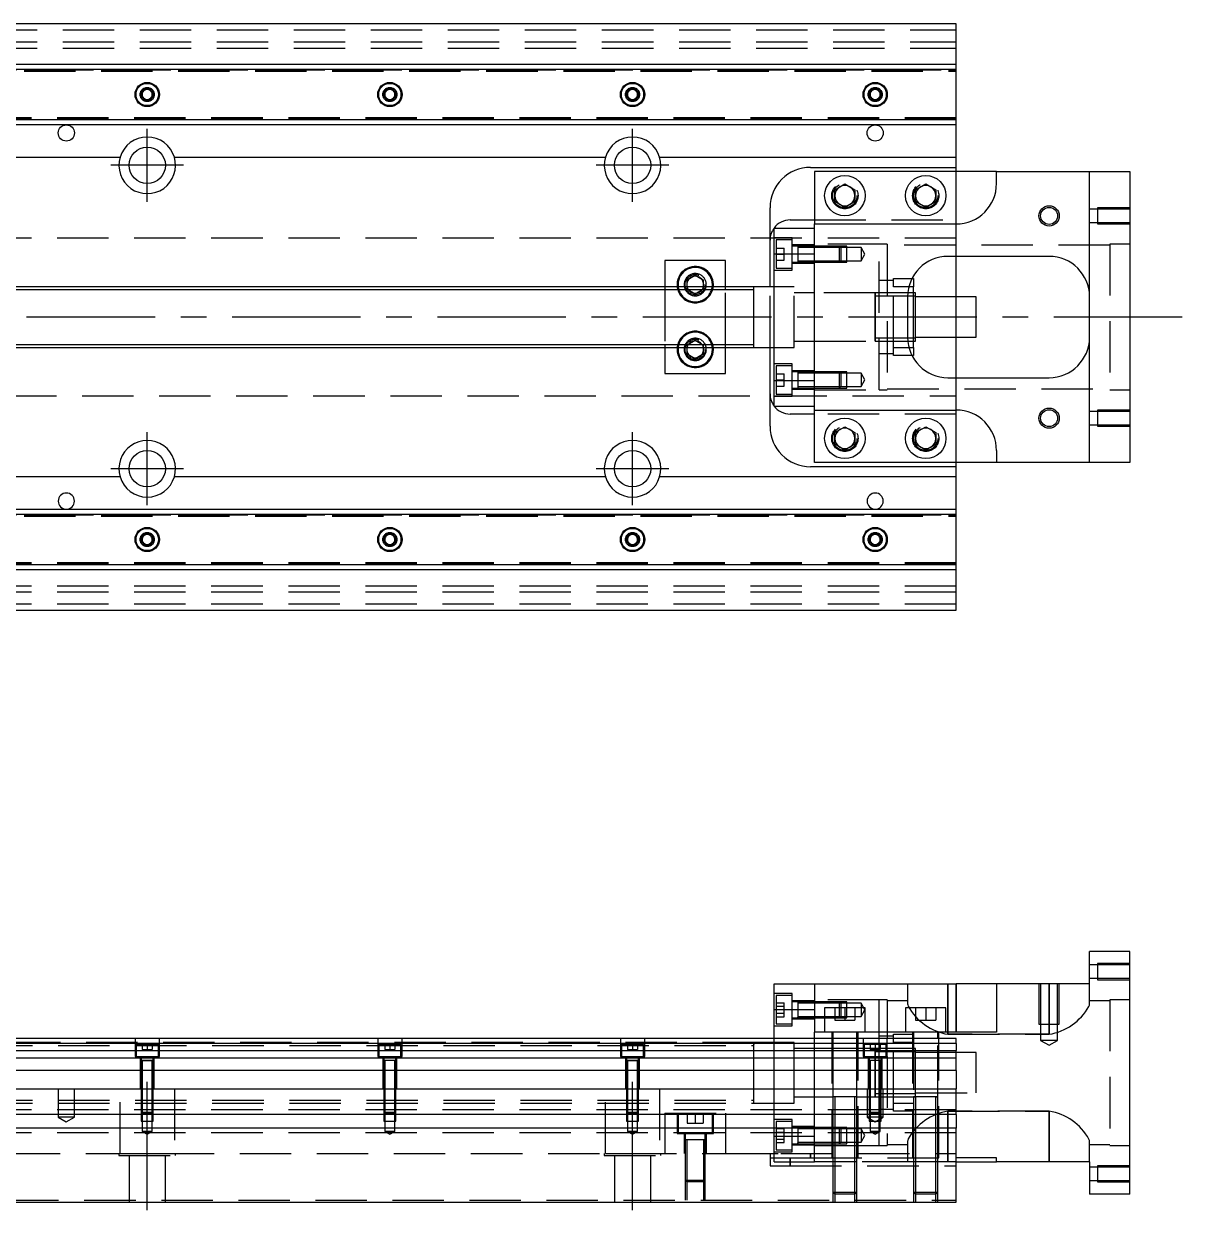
# Model space of a CAD drawing. Extents: x -11 to 842, y -256 to 77.
# Drawn here: x 409.5 to 695.9, y -220.8 to 72.5 of the extents above; entities that cross this region are included whole.
import ezdxf

# ---------------------------------------------------------------- set-up
doc = ezdxf.new("R2010")
doc.units = 0
doc.linetypes.add('CENTER', pattern=[50.8, 31.75, -6.35, 6.35, -6.35])
doc.linetypes.add('DASHED', pattern=[19.05, 12.7, -6.35])
doc.layers.get('0').update_dxf_attribs({"linetype": 'CONTINUOUS'})
doc.layers.add('CENTER', color=1, linetype='CENTER')

msp = doc.modelspace()

# ---------------------------------------------------------------- linework, layer by layer
at = {"color": 3, "linetype": 'DASHED'}
for p, q in [((0, 71), (640, 71)), ((0, 68), (640, 68)), ((0, 66.5), (640, 66.5)), ((390.5, 61.1), (640, 61.1)), ((390.5, 60.8), (640, 60.8)), ((395, 61.1147), (640, 61.1147)), ((441.477374, 55.25955), (441.5, 55)), ((501.477374, 55.25955), (501.5, 55)), ((561.477374, 55.25955), (561.5, 55)), ((618.5, 55), (618.52041, 55.24661)), ((640, 49.2), (390.5, 49.2)), ((640, 48.9), (390.5, 48.9)), ((640, 48.8853), (395, 48.8853)), ((640, 24), (640, 36)), ((609.5, 30), (609.520026, 30.346056)), ((629.5, 30), (629.520026, 30.346056)), ((675, 26.65), (673, 26.65)), ((675, 26.999994), (675, 23.000006)), ((683, 26.999994), (675, 26.999994)), ((683, 26.65), (675, 26.65)), ((605, 24), (640, 24)), ((640, 23), (640, 24)), ((605, 15.652476), (605, 22)), ((640, 15), (640, 23)), ((673, 23.35), (675, 23.35)), ((675, 23.35), (683, 23.35)), ((675, 23.000006), (683, 23.000006)), ((640, 19.5), (61.969694, 19.5)), ((599.5, 19.55635), (595, 19.55635)), ((595.5, 19.05635), (595.5, 12.05635)), ((599.5, 19.05635), (595.5, 19.05635)), ((599.5, 11.55635), (599.5, 19.55635)), ((605, 17.80635), (599.5, 17.80635)), ((621, 18), (605, 18)), ((621, -18), (621, 18)), ((623, 18), (621, 18)), ((623, 18), (623, -18)), ((678, 17.75), (623, 17.75)), ((678, 18), (678, -18)), ((683, 18), (678, 18)), ((595.5, 17.05635), (597.5, 17.05635)), ((595.5, 15.55635), (597.5, 15.55635)), ((597.5, 15.55635), (597.5, 17.05635)), ((597.5, 14.05635), (597.5, 15.55635)), ((600.9, 17.55635), (599.5, 17.55635)), ((600.9, 17.55635), (600.895, 17.55635)), ((600.9, 17.556354), (600.9, 13.556344)), ((600.9, 17.556354), (600.9, 13.556344)), ((600.9, 17.55635), (600.9, 17.339888)), ((600.905, 17.55635), (600.9, 17.55635)), ((605, 17.55635), (600.9, 17.55635)), ((600.9, 17.339888), (600.9, 13.77281)), ((605, 17.20635), (600.9, 17.20635)), ((611.15, 17.55635), (605, 17.55635)), ((611.150006, 17.556344), (605, 17.556344)), ((611.5, 17.20635), (605, 17.20635)), ((611.15, 13.55635), (611.15, 17.55635)), ((611.5, 17.20635), (611.15, 17.55635)), ((613, 17.556344), (611.150006, 17.556344)), ((611.5, 17.20635), (611.5, 13.90635)), ((613, 17.20635), (611.5, 17.20635)), ((613, 13.556354), (613, 17.556344)), ((616.5, 17.20635), (613, 17.20635)), ((616.5, 17.20635), (616.5, 13.90635)), ((617.452628, 15.55635), (616.5, 17.20635)), ((616.5, 13.90635), (617.452628, 15.55635)), ((595.5, 14.05635), (597.5, 14.05635)), ((595.5, 12.05635), (599.5, 12.05635)), ((599.5, 13.55635), (600.9, 13.55635)), ((599.5, 13.30635), (605, 13.30635)), ((600.895, 13.55635), (600.9, 13.55635)), ((600.9, 13.90635), (605, 13.90635)), ((600.9, 13.77281), (600.9, 13.55635)), ((600.9, 13.55635), (600.905, 13.55635)), ((600.9, 13.55635), (605, 13.55635)), ((605, 13.90635), (611.5, 13.90635)), ((605, 13.556354), (611.150006, 13.556354)), ((605, 13.55635), (611.15, 13.55635)), ((611.15, 13.55635), (611.5, 13.90635)), ((611.150006, 13.556354), (613, 13.556354)), ((611.5, 13.90635), (613, 13.90635)), ((613, 13.90635), (616.5, 13.90635)), ((595, 11.55635), (599.5, 11.55635)), ((624.5, 9), (621, 9)), ((624.5, 9.5), (629.069714, 9.5)), ((624.5, 7.5), (624.5, 9.5)), ((568, 7.5), (568, 6.75)), ((568, 6.75), (568, -6.75)), ((573, 8), (573.018502, 8.303588)), ((573.5, 6.8453), (573.5, 7.5)), ((573.665064, 6.75), (573.5, 6.8453)), ((575.5, 5.690598), (573.665064, 6.75)), ((577.334936, 6.75), (575.5, 5.690598)), ((577.5, 6.8453), (577.334936, 6.75)), ((577.5, 7.5), (577.5, 6.8453)), ((583, 6.75), (583, 7.5)), ((583, -6.75), (583, 6.75)), ((590, 6.951128), (590, 7.5)), ((594, -7.5), (594, 7.5)), ((600, 7.5), (595, 7.5)), ((600, -7.5), (600, 7.5)), ((605, 6), (600, 6)), ((620.005, 6), (605, 6)), ((628.050126, 6), (619.995, 6)), ((620, -6.000006), (620, 6.000006)), ((620, 5.325034), (620, 6)), ((620, 6), (620, -5.999164)), ((624.5, -7.5), (624.5, 7.5)), ((628.317542, 7.5), (624.5, 7.5)), ((629.5, 6), (628.050126, 6)), ((628.000782, 5.125), (620, 5.125)), ((640, -5), (640, 5)), ((573.665064, -6.75), (575.5, -5.690598)), ((575.5, -5.690598), (577.334936, -6.75)), ((620, -5.125), (628.000782, -5.125)), ((620, -6), (620, -5.325218)), ((568, -6.75), (568, -7.5)), ((573, -8), (573.018502, -7.696412)), ((573.5, -6.8453), (573.665064, -6.75)), ((573.5, -7.5), (573.5, -6.8453)), ((577.334936, -6.75), (577.5, -6.8453)), ((577.5, -6.8453), (577.5, -7.5)), ((583, -7.5), (583, -6.75)), ((590, -7.5), (590, -6.951128)), ((595, -7.5), (600, -7.5)), ((600, -6), (605, -6)), ((605, -6), (620.005, -6)), ((619.995, -6), (628.050126, -6)), ((620, -5.999164), (620, -6)), ((624.5, -7.5), (628.317542, -7.5)), ((624.5, -9.5), (624.5, -7.5)), ((628.050126, -6), (629.5, -6)), ((599.5, -11.55635), (595, -11.55635)), ((599.5, -19.55635), (599.5, -11.55635)), ((621, -9), (624.5, -9)), ((629.069714, -9.5), (624.5, -9.5)), ((595.5, -12.05635), (595.5, -19.05635)), ((599.5, -12.05635), (595.5, -12.05635)), ((595.5, -14.05635), (597.5, -14.05635)), ((597.5, -15.55635), (597.5, -14.05635)), ((605, -13.30635), (599.5, -13.30635)), ((600.9, -13.55635), (599.5, -13.55635)), ((600.9, -13.55635), (600.895, -13.55635)), ((600.9, -13.556344), (600.9, -17.556354)), ((600.9, -13.556344), (600.9, -17.556354)), ((600.9, -13.55635), (600.9, -13.77281)), ((600.905, -13.55635), (600.9, -13.55635)), ((605, -13.55635), (600.9, -13.55635)), ((600.9, -13.77281), (600.9, -17.339888)), ((605, -13.90635), (600.9, -13.90635)), ((611.15, -13.55635), (605, -13.55635)), ((611.15, -13.556352), (605, -13.556354)), ((611.5, -13.90635), (605, -13.90635)), ((611.15, -17.55635), (611.15, -13.55635)), ((611.5, -13.90635), (611.15, -13.55635)), ((613, -13.556354), (611.15, -13.556352)), ((611.5, -13.90635), (611.5, -17.20635)), ((613, -13.90635), (611.5, -13.90635)), ((613, -17.556344), (613, -13.556354)), ((616.5, -13.90635), (613, -13.90635)), ((616.5, -13.90635), (616.5, -17.20635)), ((617.452628, -15.55635), (616.5, -13.90635)), ((595.5, -15.55635), (597.5, -15.55635)), ((595.5, -17.05635), (597.5, -17.05635)), ((597.5, -17.05635), (597.5, -15.55635)), ((599.5, -17.55635), (600.9, -17.55635)), ((600.895, -17.55635), (600.9, -17.55635)), ((600.9, -17.20635), (605, -17.20635)), ((600.9, -17.339888), (600.9, -17.55635)), ((600.9, -17.55635), (600.905, -17.55635)), ((600.9, -17.55635), (605, -17.55635)), ((605, -22), (605, -15.652476)), ((605, -17.20635), (611.5, -17.20635)), ((605, -17.556344), (611.15, -17.556346)), ((605, -17.55635), (611.15, -17.55635)), ((611.15, -17.55635), (611.5, -17.20635)), ((611.15, -17.556346), (613, -17.556344)), ((611.5, -17.20635), (613, -17.20635)), ((613, -17.20635), (616.5, -17.20635)), ((616.5, -17.20635), (617.452628, -15.55635)), ((640, -23), (640, -15)), ((61.969694, -19.5), (640, -19.5)), ((595, -19.55635), (599.5, -19.55635)), ((595.5, -19.05635), (599.5, -19.05635)), ((599.5, -17.80635), (605, -17.80635)), ((605, -18), (621, -18)), ((621, -18), (623, -18)), ((623, -17.75), (678, -17.75)), ((678, -18), (683, -18)), ((640, -24), (640, -23)), ((675, -23.35), (673, -23.35)), ((675, -23.000006), (675, -26.999994)), ((683, -23.000006), (675, -23.000006)), ((683, -23.35), (675, -23.35)), ((640, -24), (605, -24)), ((640, -36), (640, -24)), ((673, -26.65), (675, -26.65)), ((675, -26.65), (683, -26.65)), ((675, -26.999994), (683, -26.999994)), ((609.5, -30), (609.520026, -29.653944)), ((629.5, -30), (629.520026, -29.653944)), ((390.5, -48.9), (640, -48.9)), ((390.5, -49.2), (640, -49.2)), ((395, -48.8853), (640, -48.8853)), ((441.477374, -54.74045), (441.5, -55)), ((501.477374, -54.74045), (501.5, -55)), ((561.477374, -54.74045), (561.5, -55)), ((621.477374, -54.74045), (621.5, -55)), ((640, -60.8), (390.5, -60.8)), ((640, -61.1), (390.5, -61.1)), ((640, -61.1147), (395, -61.1147)), ((640, -66.5), (0, -66.5)), ((640, -68), (0, -68)), ((640, -71), (0, -71)), ((675, -160.15), (673, -160.15)), ((675, -159.800006), (675, -163.799994)), ((683, -159.800006), (675, -159.800006)), ((683, -160.15), (675, -160.15)), ((673, -163.45), (675, -163.45)), ((675, -163.45), (683, -163.45)), ((675, -163.799994), (683, -163.799994)), ((628, -164.8), (628, -169.768778)), ((638, -177.309874), (638, -164.8)), ((638, -164.8), (638, -176.8)), ((640, -164.8), (640, -176.8)), ((660.500006, -164.8), (660.500006, -174.8)), ((660.9, -164.8), (660.9, -174.8)), ((663, -164.8), (663, -177.309874)), ((663, -177.309874), (663, -164.8)), ((665.1, -174.8), (665.1, -164.8)), ((665.499994, -174.8), (665.499994, -164.8)), ((673, -169.768778), (673, -164.8)), ((599.5, -167.24365), (595, -167.24365)), ((595.5, -167.74365), (595.5, -171.24365)), ((599.5, -167.74365), (595.5, -167.74365)), ((595.5, -169.5116), (597.5, -169.5116)), ((597.5, -170.377626), (597.5, -169.5116)), ((599.5, -175.24365), (599.5, -167.24365)), ((605, -168.99365), (599.5, -168.99365)), ((600.9, -169.24365), (599.5, -169.24365)), ((600.9, -169.24365), (600.895, -169.24365)), ((600.9, -169.24365), (600.9, -169.460318)), ((605, -169.24365), (600.9, -169.24365)), ((600.905, -169.24365), (600.9, -169.24365)), ((600.9, -169.460318), (600.9, -171.24365)), ((605, -169.59365), (600.9, -169.59365)), ((621, -168.8), (605, -168.8)), ((611.15, -169.24365), (605, -169.24365)), ((611.15, -169.243654), (605, -169.243656)), ((611.5, -169.59365), (605, -169.59365)), ((611.15, -170.8), (611.15, -169.24365)), ((611.5, -169.59365), (611.15, -169.24365)), ((613, -169.243656), (611.15, -169.243654)), ((611.5, -169.59365), (611.5, -170.8)), ((613, -169.59365), (611.5, -169.59365)), ((613, -170.8), (613, -169.243656)), ((616.5, -169.59365), (613, -169.59365)), ((616.5, -169.59365), (616.5, -172.89365)), ((617.452628, -171.24365), (616.5, -169.59365)), ((621, -176.8), (621, -168.8)), ((623, -168.8), (621, -168.8)), ((623, -168.8), (623, -178.3)), ((628, -169.05), (623, -169.05)), ((628, -169.768778), (628.034792, -170.0357)), ((628.034792, -170.0357), (628.13642, -170.341226)), ((672.823178, -170.434328), (672.954746, -170.07671)), ((672.954746, -170.07671), (673, -169.768778)), ((678, -169.05), (673, -169.05)), ((678, -168.8), (678, -204.8)), ((683, -168.8), (678, -168.8)), ((595.5, -170.377626), (597.5, -170.377626)), ((595.5, -171.24365), (595.5, -174.74365)), ((595.5, -172.109676), (597.5, -172.109676)), ((595.5, -172.975702), (597.5, -172.975702)), ((597.5, -172.109676), (597.5, -170.377626)), ((597.5, -172.975702), (597.5, -172.109676)), ((600.9, -171.24365), (600.9, -173.026942)), ((600.9, -172.89365), (600.9, -173.243656)), ((600.9, -172.89365), (605, -172.89365)), ((600.9, -173.026942), (600.9, -173.24365)), ((600.9, -173.026942), (600.9, -173.24365)), ((600.9, -173.24365), (600.9, -173.026984)), ((605, -172.89365), (607.5, -172.89365)), ((607.5, -172.89365), (611.5, -172.89365)), ((610, -170.8), (610, -173.8)), ((611.15, -171.24365), (611.15, -170.8)), ((611.15, -173.24365), (611.15, -171.24365)), ((611.15, -173.24365), (611.5, -172.89365)), ((611.5, -170.8), (611.5, -171.24365)), ((611.5, -171.24365), (611.5, -172.89365)), ((611.5, -172.89365), (613, -172.89365)), ((612.5, -170.8), (612.5, -173.8)), ((613, -173.243646), (613, -170.8)), ((613, -172.89365), (616.5, -172.89365)), ((615, -170.8), (615, -173.8)), ((616.5, -172.89365), (617.452628, -171.24365)), ((630, -170.8), (630, -173.8)), ((632.5, -170.8), (632.5, -173.8)), ((635, -170.8), (635, -173.8)), ((595, -175.24365), (599.5, -175.24365)), ((595.5, -174.74365), (599.5, -174.74365)), ((599.5, -173.24365), (600.905, -173.24365)), ((599.5, -173.49365), (605, -173.49365)), ((600.895, -173.24365), (605, -173.24365)), ((605, -173.243646), (607.5, -173.243646)), ((605, -173.24365), (607.5, -173.24365)), ((607.5, -173.243646), (611.15, -173.243648)), ((607.5, -173.24365), (611.15, -173.24365)), ((610, -173.8), (612.5, -173.8)), ((611.15, -173.243648), (613, -173.243646)), ((612.5, -173.8), (615, -173.8)), ((630, -173.8), (632.5, -173.8)), ((632.5, -173.8), (635, -173.8)), ((660.500006, -174.8), (665.499994, -174.8)), ((660.9, -174.8), (660.9, -178.8)), ((665.1, -178.8), (665.1, -174.8)), ((437, -178.3), (437, -182.8)), ((443, -182.8), (443, -178.3)), ((497, -178.3), (497, -182.8)), ((503, -182.8), (503, -178.3)), ((557, -178.3), (557, -182.8)), ((563, -182.8), (563, -178.3)), ((595, -190.8), (595, -178.3)), ((605, -190.8), (605, -178.3)), ((609.25, -176.8), (609.25, -207.8)), ((609.5, -176.8), (609.5, -178.3)), ((609.5, -178.3), (609.5, -190.8)), ((615.5, -178.3), (615.5, -176.8)), ((615.5, -190.8), (615.5, -178.3)), ((615.75, -207.8), (615.75, -176.8)), ((617, -178.3), (617, -182.8)), ((621, -178.3), (621, -176.8)), ((624.5, -177.8), (621, -177.8)), ((621, -179.8), (621, -178.3)), ((623, -182.8), (623, -178.3)), ((624.5, -177.3), (629.5, -177.3)), ((624.5, -178.3), (624.5, -177.3)), ((624.5, -179.3), (624.5, -178.3)), ((629.25, -176.8), (629.25, -207.8)), ((629.5, -176.8), (629.5, -178.3)), ((629.5, -178.3), (629.5, -192.805)), ((635.5, -178.3), (635.5, -176.8)), ((635.5, -192.805), (635.5, -178.3)), ((635.75, -207.8), (635.75, -176.8)), ((638, -176.8), (638, -177.309874)), ((638, -177.309874), (663, -177.309874)), ((663, -177.309874), (638, -177.309874)), ((665.1, -178.8), (660.9, -178.8)), ((660.9, -178.8), (663, -180.012436)), ((663, -180.012436), (665.1, -178.8)), ((37, -180.05), (590.005, -180.05)), ((590.005, -179.3), (390.5, -179.3)), ((442.75, -179.8), (437.25, -179.8)), ((437.25, -179.8), (437.25, -182.8)), ((438.75, -179.8), (438.75, -181.1)), ((438.75, -181.1), (440, -181.1)), ((440, -179.8), (440, -181.1)), ((440, -181.1), (441.25, -181.1)), ((441.25, -179.8), (441.25, -181.1)), ((442.75, -182.8), (442.75, -179.8)), ((502.75, -179.8), (497.25, -179.8)), ((497.25, -179.8), (497.25, -182.8)), ((498.75, -179.8), (498.75, -181.1)), ((498.75, -181.1), (500, -181.1)), ((500, -179.8), (500, -181.1)), ((500, -181.1), (501.25, -181.1)), ((501.25, -179.8), (501.25, -181.1)), ((502.75, -182.8), (502.75, -179.8)), ((562.75, -179.8), (557.25, -179.8)), ((557.25, -179.8), (557.25, -182.8)), ((558.75, -179.8), (558.75, -181.1)), ((558.75, -181.1), (560, -181.1)), ((560, -179.8), (560, -181.1)), ((560, -181.1), (561.25, -181.1)), ((561.25, -179.8), (561.25, -181.1)), ((562.75, -182.8), (562.75, -179.8)), ((595, -179.3), (589.995, -179.3)), ((590, -179.3), (590, -179.849038)), ((590, -179.848872), (590, -179.3)), ((590, -186.599934), (590, -179.848872)), ((600, -179.3), (595, -179.3)), ((600, -186.8), (600, -179.3)), ((605, -180.8), (600, -180.8)), ((609.5, -180.8), (605, -180.8)), ((615.5, -180.8), (609.5, -180.8)), ((617.25, -180.8), (615.5, -180.8)), ((622.75, -179.8), (617.25, -179.8)), ((617.25, -179.8), (617.25, -182.8)), ((620.005, -180.8), (617.25, -180.8)), ((618.75, -179.8), (618.75, -181.1)), ((618.75, -181.1), (620, -181.1)), ((621, -180.8), (619.995, -180.8)), ((620, -179.8), (620, -181.1)), ((620, -180.8), (620, -182.799258)), ((620, -181.474966), (620, -180.8)), ((620, -181.1), (621.25, -181.1)), ((621, -182.8), (621, -179.8)), ((622.75, -180.8), (621, -180.8)), ((621.25, -179.8), (621.25, -181.1)), ((622.75, -182.8), (622.75, -179.8)), ((624.5, -180.8), (622.75, -180.8)), ((624.5, -194.3), (624.5, -179.3)), ((629.5, -179.3), (624.5, -179.3)), ((629.5, -180.8), (624.5, -180.8)), ((630, -180.8), (629.5, -180.8)), ((630, -186.8), (630, -180.8)), ((635.5, -181.8), (630, -181.8)), ((640, -181.8), (635.5, -181.8)), ((645, -181.8), (640, -181.8)), ((645, -186.8), (645, -181.8)), ((437, -182.8), (443, -182.8)), ((438.25, -182.8), (438.25, -190.8)), ((441.500006, -183.8), (438.499994, -183.8)), ((439.998804, -183.8), (438.499994, -183.8)), ((441.500006, -183.8), (438.499994, -183.8)), ((438.5, -182.8), (438.5, -183.8)), ((438.5, -183.795), (438.5, -183.8)), ((438.5, -183.8), (438.62467, -183.8)), ((438.624678, -183.8), (438.5, -183.8)), ((438.5, -183.8), (438.5, -183.805)), ((438.5, -183.8), (438.5, -190.8)), ((438.62467, -183.8), (441.375392, -183.8)), ((439.998804, -183.8), (438.624678, -183.8)), ((438.75, -183.8), (438.75, -190.8)), ((441.500006, -183.8), (439.998804, -183.8)), ((441.37533, -183.8), (439.998804, -183.8)), ((441.25, -190.8), (441.25, -183.8)), ((441.5, -183.8), (441.37533, -183.8)), ((441.375392, -183.8), (441.5, -183.8)), ((441.5, -183.8), (441.5, -182.8)), ((441.5, -183.8), (441.5, -183.795)), ((441.5, -183.805), (441.5, -183.8)), ((441.5, -190.8), (441.5, -183.8)), ((441.75, -190.8), (441.75, -182.8)), ((497, -182.8), (503, -182.8)), ((498.25, -182.8), (498.25, -190.8)), ((499.998804, -183.8), (498.499994, -183.8)), ((498.5, -182.8), (498.5, -183.8)), ((498.5, -183.795), (498.5, -183.8)), ((498.624678, -183.8), (498.5, -183.8)), ((498.5, -183.8), (498.5, -183.805)), ((498.5, -183.8), (498.5, -190.8)), ((499.998804, -183.8), (498.624678, -183.8)), ((498.75, -183.8), (498.75, -190.8)), ((501.500006, -183.8), (499.998804, -183.8)), ((501.37533, -183.8), (499.998804, -183.8)), ((501.25, -190.8), (501.25, -183.8)), ((501.5, -183.8), (501.37533, -183.8)), ((501.5, -183.8), (501.5, -182.8)), ((501.5, -183.8), (501.5, -183.795)), ((501.5, -183.805), (501.5, -183.8)), ((501.5, -190.8), (501.5, -183.8)), ((501.75, -190.8), (501.75, -182.8)), ((557, -182.8), (563, -182.8)), ((558.25, -182.8), (558.25, -190.8)), ((561.500006, -183.8), (558.499994, -183.8)), ((559.998804, -183.8), (558.499994, -183.8)), ((561.500006, -183.8), (558.499994, -183.8)), ((558.5, -182.8), (558.5, -183.8)), ((558.5, -183.795), (558.5, -183.8)), ((558.5, -183.8), (558.62467, -183.8)), ((558.624678, -183.8), (558.5, -183.8)), ((558.5, -183.8), (558.5, -183.805)), ((558.5, -183.8), (558.5, -190.8)), ((558.62467, -183.8), (561.375392, -183.8)), ((559.998804, -183.8), (558.624678, -183.8)), ((558.75, -183.8), (558.75, -190.8)), ((561.500006, -183.8), (559.998804, -183.8)), ((561.37533, -183.8), (559.998804, -183.8)), ((561.25, -190.8), (561.25, -183.8)), ((561.5, -183.8), (561.37533, -183.8)), ((561.375392, -183.8), (561.5, -183.8)), ((561.5, -183.8), (561.5, -182.8)), ((561.5, -183.8), (561.5, -183.795)), ((561.5, -183.805), (561.5, -183.8)), ((561.5, -190.8), (561.5, -183.8)), ((561.75, -190.8), (561.75, -182.8)), ((617, -182.8), (623, -182.8)), ((618.25, -182.8), (618.25, -190.8)), ((620, -183.8), (618.499994, -183.8)), ((618.5, -182.8), (618.5, -183.8)), ((618.5, -183.795), (618.5, -183.8)), ((618.624678, -183.8), (618.5, -183.8)), ((618.5, -183.8), (618.5, -183.805)), ((618.5, -183.8), (618.5, -190.8)), ((619.998804, -183.8), (618.624678, -183.8)), ((618.75, -183.8), (618.75, -190.8)), ((621.37533, -183.8), (619.998804, -183.8)), ((620, -182.799258), (620, -183.799914)), ((620, -182.8), (620, -183.799788)), ((620, -183.799788), (620, -191.925)), ((620, -183.799914), (620, -186.599974)), ((621.500006, -183.8), (620, -183.8)), ((621, -183.799304), (621, -182.8)), ((621, -186.8), (621, -183.799304)), ((621.25, -190.8), (621.25, -183.8)), ((621.5, -183.8), (621.37533, -183.8)), ((621.5, -183.8), (621.5, -182.8)), ((621.5, -183.8), (621.5, -183.795)), ((621.5, -183.805), (621.5, -183.8)), ((621.5, -190.8), (621.5, -183.8)), ((621.75, -190.8), (621.75, -182.8)), ((623, -182.8), (623, -204.8)), ((590, -190.80023), (590, -186.599934)), ((600, -190.8), (600, -186.8)), ((620, -186.599974), (620, -192.799164)), ((621, -198.8), (621, -186.8)), ((630, -192.8), (630, -186.8)), ((645, -191.8), (645, -186.8)), ((37, -193.55), (590.005, -193.55)), ((418, -190.8), (418, -197.8)), ((422, -197.8), (422, -190.8)), ((433.291796, -206.8), (433.291796, -190.8)), ((438.5, -190.8), (438.5, -196.55)), ((438.500006, -190.8), (438.500002, -196.55)), ((438.75, -190.8), (438.75, -196.8)), ((441.25, -196.8), (441.25, -190.8)), ((441.499998, -196.55), (441.499994, -190.8)), ((441.5, -196.55), (441.5, -190.8)), ((446.708204, -190.8), (446.708204, -206.8)), ((498.5, -190.8), (498.5, -196.55)), ((498.500006, -190.8), (498.500002, -196.55)), ((498.75, -190.8), (498.75, -196.8)), ((501.25, -196.8), (501.25, -190.8)), ((501.499998, -196.55), (501.499994, -190.8)), ((501.5, -196.55), (501.5, -190.8)), ((553.291796, -206.8), (553.291796, -190.8)), ((558.5, -190.8), (558.5, -196.55)), ((558.500006, -190.8), (558.500002, -196.55)), ((558.75, -190.8), (558.75, -196.8)), ((561.25, -196.8), (561.25, -190.8)), ((561.499998, -196.55), (561.499994, -190.8)), ((561.5, -196.55), (561.5, -190.8)), ((566.708204, -190.8), (566.708204, -206.8)), ((590, -193.750962), (590, -190.80023)), ((595, -197.1), (595, -190.8)), ((600, -194.3), (600, -190.8)), ((600, -192.8), (605, -192.8)), ((605, -197.1), (605, -190.8)), ((605, -192.8), (609.39999, -192.8)), ((609.39999, -192.8), (609.5, -192.8)), ((615.500006, -192.8), (609.499994, -192.8)), ((609.5, -190.8), (609.5, -192.8)), ((609.5, -192.795), (609.5, -192.8)), ((609.849602, -192.8), (609.5, -192.8)), ((609.5, -192.8), (609.5, -197.1)), ((609.5, -192.8), (609.5, -192.805)), ((615.15035, -192.8), (609.849602, -192.8)), ((610, -192.8), (610, -197.1)), ((615, -197.1), (615, -192.8)), ((615.5, -192.8), (615.15035, -192.8)), ((615.5, -192.8), (615.5, -190.8)), ((615.5, -192.8), (615.5, -192.795)), ((615.5, -197.1), (615.5, -192.8)), ((615.5, -192.805), (615.5, -192.8)), ((615.5, -192.8), (615.60001, -192.8)), ((615.60001, -192.8), (620.005, -192.8)), ((618, -190.8), (618, -197.8)), ((618.5, -190.8), (618.5, -196.55)), ((618.500006, -190.8), (618.500006, -196.550006)), ((618.75, -190.8), (618.75, -196.8)), ((619.995, -192.8), (629.39999, -192.8)), ((620, -192.800006), (620, -191.925)), ((620, -192.799164), (620, -192.8)), ((620.005, -192.8), (629.5, -192.8)), ((621.25, -196.8), (621.25, -190.8)), ((621.499994, -196.550006), (621.499994, -190.8)), ((621.5, -196.55), (621.5, -190.8)), ((622, -197.8), (622, -190.8)), ((629.39999, -192.8), (629.5, -192.8)), ((635.500006, -192.8), (629.499994, -192.8)), ((635.500006, -192.8), (629.499994, -192.8)), ((629.5, -192.795), (629.5, -200.5)), ((629.5, -192.8), (629.84965, -192.8)), ((629.849602, -192.8), (629.5, -192.8)), ((635.15035, -192.8), (629.849602, -192.8)), ((630, -191.8), (645, -191.8)), ((630, -192.8), (630, -200.5)), ((635, -200.5), (635, -192.8)), ((635.150204, -192.8), (635.5, -192.8)), ((635.5, -192.8), (635.15035, -192.8)), ((635.5, -200.5), (635.5, -192.795)), ((640, -195.95), (0, -195.95)), ((37, -194.3), (590.005, -194.3)), ((589.995, -194.3), (590, -194.3)), ((590, -194.299332), (590, -193.750962)), ((590, -194.3), (590, -194.299332)), ((590, -194.3), (590.005, -194.3)), ((590, -194.3), (595, -194.3)), ((595, -194.3), (600, -194.3)), ((621, -195.8), (624.5, -195.8)), ((624.5, -194.3), (629.5, -194.3)), ((624.5, -196.3), (624.5, -194.3)), ((629.5, -196.3), (624.5, -196.3)), ((663, -196.290126), (638, -196.290126)), ((638, -196.290126), (663, -196.290126)), ((638, -208.8), (638, -196.290126)), ((638, -196.290126), (638, -200.5)), ((663, -196.290126), (663, -208.8)), ((663, -208.8), (663, -196.290126)), ((422, -197.8), (418, -197.8)), ((418, -197.8), (420, -198.9547)), ((420, -198.9547), (422, -197.8)), ((438.5, -196.55), (441.5, -196.55)), ((438.5, -196.55), (438.75, -196.8)), ((438.500002, -196.55), (438.500006, -197.1)), ((438.500006, -197.1), (438.500006, -198.8)), ((438.500006, -198.8), (441.499994, -198.8)), ((441.25, -196.8), (438.75, -196.8)), ((438.75, -196.8), (438.75, -198.8)), ((438.75, -198.8), (438.75, -201.3)), ((441.25, -196.8), (441.5, -196.55)), ((441.25, -198.8), (441.25, -196.8)), ((441.25, -201.3), (441.25, -198.8)), ((441.499994, -197.1), (441.499998, -196.55)), ((441.499994, -198.8), (441.499994, -197.1)), ((498.5, -196.55), (501.5, -196.55)), ((498.5, -196.55), (498.75, -196.8)), ((498.500002, -196.55), (498.500006, -197.1)), ((498.500006, -197.1), (498.500006, -198.8)), ((498.500006, -198.8), (501.499994, -198.8)), ((501.25, -196.8), (498.75, -196.8)), ((498.75, -196.8), (498.75, -198.8)), ((498.75, -198.8), (498.75, -201.3)), ((501.25, -196.8), (501.5, -196.55)), ((501.25, -198.8), (501.25, -196.8)), ((501.25, -201.3), (501.25, -198.8)), ((501.499994, -197.1), (501.499998, -196.55)), ((501.499994, -198.8), (501.499994, -197.1)), ((558.5, -196.55), (561.5, -196.55)), ((558.5, -196.55), (558.75, -196.8)), ((558.500002, -196.55), (558.500006, -197.1)), ((558.500006, -197.1), (558.500006, -198.8)), ((558.500006, -198.8), (561.499994, -198.8)), ((561.25, -196.8), (558.75, -196.8)), ((558.75, -196.8), (558.75, -198.8)), ((558.75, -198.8), (558.75, -201.3)), ((561.25, -196.8), (561.5, -196.55)), ((561.25, -198.8), (561.25, -196.8)), ((561.25, -201.3), (561.25, -198.8)), ((561.499994, -197.1), (561.499998, -196.55)), ((561.499994, -198.8), (561.499994, -197.1)), ((568, -196.8), (568, -197.1)), ((568, -196.8), (583, -196.8)), ((568, -197.1), (568, -200.5)), ((571, -196.8), (571, -201.8)), ((571.25, -196.8), (571.25, -197.1)), ((571.25, -197.1), (571.25, -200.5)), ((573.5, -196.8), (573.5, -199.3)), ((573.5, -199.3), (575.5, -199.3)), ((575.5, -196.8), (575.5, -199.3)), ((575.5, -199.3), (577.5, -199.3)), ((577.5, -196.8), (577.5, -199.3)), ((579.75, -197.1), (579.75, -196.8)), ((579.75, -200.5), (579.75, -197.1)), ((580, -201.8), (580, -196.8)), ((583, -196.8), (583, -197.1)), ((583, -197.1), (583, -200.5)), ((595, -200.5), (595, -197.1)), ((599.5, -198.35635), (595, -198.35635)), ((595.5, -198.85635), (595.5, -200.5)), ((599.5, -198.85635), (595.5, -198.85635)), ((599.5, -206.35635), (599.5, -198.35635)), ((605, -200.5), (605, -197.1)), ((609.5, -197.1), (609.5, -200.5)), ((610, -197.1), (610, -200.5)), ((615, -200.5), (615, -197.1)), ((615.5, -200.5), (615.5, -197.1)), ((622, -197.8), (618, -197.8)), ((618, -197.8), (620, -198.9547)), ((618.5, -196.55), (621.5, -196.55)), ((618.5, -196.55), (618.75, -196.8)), ((618.500006, -196.550006), (618.500006, -197.1)), ((618.500006, -197.1), (618.500006, -198.8)), ((618.500006, -198.8), (621.499994, -198.8)), ((621.25, -196.8), (618.75, -196.8)), ((618.75, -196.8), (618.75, -198.8)), ((618.75, -198.8), (618.75, -201.3)), ((620, -198.9547), (622, -197.8)), ((621, -200.5), (621, -198.8)), ((621.25, -196.8), (621.5, -196.55)), ((621.25, -198.8), (621.25, -196.8)), ((621.25, -201.3), (621.25, -198.8)), ((621.499994, -197.1), (621.499994, -196.550006)), ((621.499994, -198.8), (621.499994, -197.1)), ((640, -201.65), (0, -201.65)), ((441.25, -201.3), (438.75, -201.3)), ((438.75, -201.3), (440, -202.021688)), ((440, -202.021688), (441.25, -201.3)), ((501.25, -201.3), (498.75, -201.3)), ((498.75, -201.3), (500, -202.021688)), ((500, -202.021688), (501.25, -201.3)), ((561.25, -201.3), (558.75, -201.3)), ((558.75, -201.3), (560, -202.021688)), ((560, -202.021688), (561.25, -201.3)), ((568, -200.5), (568, -206.8)), ((571, -201.8), (580, -201.8)), ((571.25, -200.5), (571.25, -201.8)), ((572.75, -201.8), (572.75, -206.8)), ((573, -201.8), (573, -203.4)), ((578, -203.4), (578, -201.8)), ((578.25, -206.8), (578.25, -201.8)), ((579.75, -201.8), (579.75, -200.5)), ((583, -200.5), (583, -206.8)), ((595, -202.452476), (595, -200.5)), ((595.5, -200.5), (595.5, -202.35635)), ((595.5, -200.624298), (597.5, -200.624298)), ((595.5, -201.490324), (597.5, -201.490324)), ((595.5, -202.35635), (595.5, -205.85635)), ((597.5, -201.490324), (597.5, -200.624298)), ((597.5, -203.222374), (597.5, -201.490324)), ((605, -200.10635), (599.5, -200.10635)), ((600.9, -200.35635), (599.5, -200.35635)), ((600.9, -200.35635), (600.895, -200.35635)), ((600.9, -200.356344), (600.9, -204.356354)), ((600.9, -200.356344), (600.9, -200.5)), ((600.9, -200.356344), (600.9, -204.356354)), ((600.9, -200.35635), (600.9, -200.499586)), ((600.905, -200.35635), (600.9, -200.35635)), ((605, -200.35635), (600.9, -200.35635)), ((600.9, -200.499586), (600.9, -200.573016)), ((600.9, -200.5), (600.9, -200.70635)), ((600.9, -200.573016), (600.9, -202.35635)), ((600.9, -200.70635), (600.9, -202.223304)), ((605, -200.70635), (600.9, -200.70635)), ((600.9, -202.223304), (600.9, -202.489394)), ((600.9, -202.35635), (600.9, -204.356354)), ((600.9, -202.35635), (600.9, -204.356354)), ((600.9, -202.35635), (600.9, -204.13964)), ((609.5, -200.35635), (605, -200.35635)), ((609.5, -200.356354), (605, -200.356354)), ((605, -207.8), (605, -200.5)), ((609.5, -200.70635), (605, -200.70635)), ((610, -200.35635), (609.5, -200.35635)), ((610, -200.356354), (609.5, -200.356354)), ((609.5, -200.5), (609.5, -207.8)), ((610, -200.70635), (609.5, -200.70635)), ((611.15, -200.35635), (610, -200.35635)), ((611.15, -200.356352), (610, -200.356354)), ((610, -200.5), (610, -207.8)), ((611.5, -200.70635), (610, -200.70635)), ((611.15, -200.5), (611.15, -200.35635)), ((611.29365, -200.5), (611.15, -200.35635)), ((613, -200.356354), (611.15, -200.356352)), ((611.15, -202.35635), (611.15, -200.5)), ((611.15, -204.35635), (611.15, -202.35635)), ((611.5, -200.70635), (611.29365, -200.5)), ((611.5, -200.70635), (611.5, -202.35635)), ((613, -200.70635), (611.5, -200.70635)), ((611.5, -202.35635), (611.5, -204.00635)), ((613, -200.5), (613, -200.356354)), ((613, -204.356344), (613, -200.5)), ((616.5, -200.70635), (613, -200.70635)), ((615, -207.8), (615, -200.5)), ((615.5, -207.8), (615.5, -200.5)), ((616.5, -200.70635), (616.5, -204.00635)), ((617.452628, -202.35635), (616.5, -200.70635)), ((616.5, -204.00635), (617.452628, -202.35635)), ((621.25, -201.3), (618.75, -201.3)), ((618.75, -201.3), (620, -202.021688)), ((620, -202.021688), (621.25, -201.3)), ((621, -204.8), (621, -200.5)), ((629.5, -200.5), (629.5, -207.8)), ((630, -200.5), (630, -207.8)), ((635, -207.8), (635, -200.5)), ((635.5, -207.8), (635.5, -200.5)), ((638, -200.5), (638, -207.8)), ((578.000006, -203.4), (572.999994, -203.4)), ((578.000006, -203.4), (572.999994, -203.4)), ((573, -203.395), (573, -203.4)), ((573.257468, -203.4), (573, -203.4)), ((573, -203.4), (573, -203.405)), ((573, -203.4), (573, -206.8)), ((577.742552, -203.4), (573.257468, -203.4)), ((573.4, -203.4), (573.4, -206.8)), ((577.6, -206.8), (577.6, -203.4)), ((578, -203.4), (577.742552, -203.4)), ((578, -203.4), (578, -203.395)), ((578, -203.405), (578, -203.4)), ((578, -206.8), (578, -203.4)), ((595, -202.452476), (605, -202.452476)), ((595, -206.8), (595, -202.452476)), ((595.5, -203.222374), (597.5, -203.222374)), ((595.5, -204.0884), (597.5, -204.0884)), ((597.5, -204.0884), (597.5, -203.222374)), ((599.5, -204.35635), (600.905, -204.35635)), ((599.5, -204.60635), (605, -204.60635)), ((600.895, -204.35635), (605, -204.35635)), ((600.9, -202.489394), (600.9, -204.00635)), ((600.9, -204.00635), (605, -204.00635)), ((600.9, -204.13964), (600.9, -204.35635)), ((600.9, -204.13964), (600.9, -204.35635)), ((600.9, -204.35635), (600.9, -204.139682)), ((600.9, -204.35635), (600.9, -204.139682)), ((605, -204.00635), (609.5, -204.00635)), ((605, -204.356344), (609.5, -204.356344)), ((605, -204.35635), (609.5, -204.35635)), ((605, -204.8), (609.5, -204.8)), ((609.5, -204.00635), (610, -204.00635)), ((609.5, -204.356344), (610, -204.356344)), ((609.5, -204.35635), (610, -204.35635)), ((609.5, -204.8), (610, -204.8)), ((610, -204.00635), (611.5, -204.00635)), ((610, -204.356344), (611.15, -204.356346)), ((610, -204.35635), (611.15, -204.35635)), ((610, -204.8), (615, -204.8)), ((611.15, -204.35635), (611.5, -204.00635)), ((611.15, -204.356346), (613, -204.356344)), ((611.5, -204.00635), (613, -204.00635)), ((613, -204.00635), (616.5, -204.00635)), ((615, -204.8), (615.5, -204.8)), ((615.5, -204.8), (621, -204.8)), ((621, -204.8), (623, -204.8)), ((623, -204.55), (628, -204.55)), ((628.005138, -203.7339), (628, -203.831222)), ((628, -203.831222), (628, -208.8)), ((628.04561, -203.521616), (628.005138, -203.7339)), ((628.174588, -203.17071), (628.04561, -203.521616)), ((672.96557, -203.565558), (672.86358, -203.258774)), ((673, -203.831222), (672.96557, -203.565558)), ((673, -208.8), (673, -203.831222)), ((673, -204.55), (678, -204.55)), ((678, -204.8), (683, -204.8)), ((386.708204, -206.8), (583.291796, -206.8)), ((433, -206.8), (433, -207.3)), ((433, -207.3), (447, -207.3)), ((433.291796, -206.8), (446.708204, -206.8)), ((435.5, -207.3), (435.5, -218.8)), ((444.5, -218.8), (444.5, -207.3)), ((447, -207.3), (447, -206.8)), ((553, -206.8), (553, -207.3)), ((553, -207.3), (567, -207.3)), ((553.291796, -206.8), (566.708204, -206.8)), ((555.5, -207.3), (555.5, -218.8)), ((564.5, -218.8), (564.5, -207.3)), ((567, -207.3), (567, -206.8)), ((573, -206.8), (573, -213.4)), ((573.000006, -206.8), (573.000006, -213.400006)), ((573.4, -206.8), (573.4, -213.8)), ((577.6, -213.8), (577.6, -206.8)), ((577.999994, -213.400006), (577.999994, -206.8)), ((578, -213.4), (578, -206.8)), ((583.291796, -206.8), (596.708204, -206.8)), ((594, -206.8), (594, -207.8)), ((594, -207.8), (604, -207.8)), ((594, -207.8), (594, -209.8)), ((595, -206.35635), (599.5, -206.35635)), ((595, -208.8), (595, -206.8)), ((595.5, -205.85635), (599.5, -205.85635)), ((596.708204, -206.8), (640, -206.8)), ((599, -209.8), (599, -207.8)), ((599, -207.8), (599, -208.8)), ((604, -207.8), (604, -206.8)), ((604, -206.8), (604, -207.8)), ((604, -207.8), (640, -207.8)), ((605, -208.8), (605, -207.8)), ((609.5, -207.8), (609.5, -216.3)), ((609.500006, -207.8), (609.500006, -216.300006)), ((610, -207.8), (610, -216.8)), ((615, -216.8), (615, -207.8)), ((615.499994, -216.300006), (615.499994, -207.8)), ((615.5, -216.3), (615.5, -207.8)), ((629.5, -207.8), (629.5, -216.3)), ((629.500006, -207.8), (629.500006, -216.300006)), ((635.499994, -216.300006), (635.499994, -207.8)), ((635.5, -216.3), (635.5, -207.8)), ((638, -207.8), (638, -208.8)), ((594, -209.8), (599, -209.8)), ((595, -208.8), (605, -208.8)), ((599, -208.8), (599, -209.8)), ((599, -209.8), (640, -209.8)), ((609.5, -208.8), (605, -208.8)), ((610, -208.8), (609.5, -208.8)), ((615, -208.8), (610, -208.8)), ((615.5, -208.8), (615, -208.8)), ((629.5, -208.8), (615.5, -208.8)), ((630, -208.8), (629.5, -208.8)), ((635, -208.8), (630, -208.8)), ((635.5, -208.8), (635, -208.8)), ((640, -208.8), (635.5, -208.8)), ((675, -210.15), (673, -210.15)), ((675, -209.800006), (675, -213.799994)), ((683, -209.800006), (675, -209.800006)), ((683, -210.15), (675, -210.15)), ((573, -213.4), (578, -213.4)), ((573, -213.4), (573.4, -213.8)), ((573.000006, -213.400006), (573.000006, -218.3)), ((577.6, -213.8), (573.4, -213.8)), ((573.4, -213.8), (573.4, -218.3)), ((577.6, -213.8), (578, -213.4)), ((577.6, -218.3), (577.6, -213.8)), ((577.999994, -218.3), (577.999994, -213.400006)), ((673, -213.45), (675, -213.45)), ((675, -213.45), (683, -213.45)), ((675, -213.799994), (683, -213.799994)), ((609.5, -216.3), (615.5, -216.3)), ((609.5, -216.3), (610, -216.8)), ((609.500006, -216.300006), (609.500006, -218.8)), ((615, -216.8), (610, -216.8)), ((610, -216.8), (610, -218.8)), ((615, -216.8), (615.5, -216.3)), ((615, -218.8), (615, -216.8)), ((615.499994, -218.8), (615.499994, -216.300006)), ((629.5, -216.3), (635.5, -216.3)), ((629.5, -216.3), (630, -216.8)), ((629.500006, -216.300006), (629.500006, -218.8)), ((635, -216.8), (630, -216.8)), ((630, -216.8), (630, -218.8)), ((635, -216.8), (635.5, -216.3)), ((635, -218.8), (635, -216.8)), ((635.499994, -218.8), (635.499994, -216.300006)), ((62.499994, -218.3), (640, -218.3))]:
    msp.add_line(p, q, dxfattribs=at)
at = {"color": 7, "linetype": 'CONTINUOUS'}
for p, q in [((640, 72.5), (395, 72.5)), ((640, 62.5), (640, 72.5)), ((395, 62.5), (640, 62.5)), ((640, 61.247728), (640, 62.5)), ((395, 61.247728), (640, 61.247728)), ((640, 48.752272), (640, 61.247728)), ((438.75, 55.721688), (440, 56.443376)), ((440, 56.443376), (441.25, 55.721688)), ((498.75, 55.721688), (500, 56.443376)), ((500, 56.443376), (501.25, 55.721688)), ((558.75, 55.721688), (560, 56.443376)), ((560, 56.443376), (561.25, 55.721688)), ((618.75, 55.721688), (620, 56.443376)), ((620, 56.443376), (621.25, 55.721688)), ((438.75, 54.278312), (438.75, 55.721688)), ((440, 53.556624), (438.75, 54.278312)), ((441.25, 54.278312), (440, 53.556624)), ((441.25, 55.721688), (441.25, 54.278312)), ((498.75, 54.278312), (498.75, 55.721688)), ((500, 53.556624), (498.75, 54.278312)), ((501.25, 54.278312), (500, 53.556624)), ((501.25, 55.721688), (501.25, 54.278312)), ((558.75, 54.278312), (558.75, 55.721688)), ((560, 53.556624), (558.75, 54.278312)), ((561.25, 54.278312), (560, 53.556624)), ((561.25, 55.721688), (561.25, 54.278312)), ((618.75, 54.278312), (618.75, 55.721688)), ((620, 53.556624), (618.75, 54.278312)), ((621.25, 54.278312), (620, 53.556624)), ((621.25, 55.721688), (621.25, 54.278312)), ((640, 48.752272), (395, 48.752272)), ((640, 47.5), (395, 47.5)), ((640, 47.5), (640, 48.752272)), ((640, 39.5), (640, 47.5)), ((395, 39.5), (433.291796, 39.5)), ((446.708204, 39.5), (553.291796, 39.5)), ((566.708204, 39.5), (640, 39.5)), ((640, 37), (640, 39.5)), ((604, 37), (640, 37)), ((605, 36), (605, 23)), ((650, 36), (605, 36)), ((640, 36), (640, 37)), ((650, 33), (650, 36)), ((650, 36), (673, 36)), ((673, -36), (673, 36)), ((673, 36), (683, 36)), ((683, 36), (683, -36)), ((610, 31.443376), (612.5, 32.886752)), ((612.5, 32.886752), (615, 31.443376)), ((630, 31.443376), (632.5, 32.886752)), ((632.5, 32.886752), (635, 31.443376)), ((610, 28.556624), (610, 31.443376)), ((615, 31.443376), (615, 28.556624)), ((630, 28.556624), (630, 31.443376)), ((635, 31.443376), (635, 28.556624)), ((594, 7.5), (594, 27)), ((612.5, 27.113248), (610, 28.556624)), ((615, 28.556624), (612.5, 27.113248)), ((632.5, 27.113248), (630, 28.556624)), ((635, 28.556624), (632.5, 27.113248)), ((599, 24), (605, 24)), ((595, 22), (605, 22)), ((595, 15.652476), (595, 22)), ((605, 15.652476), (605, 23)), ((605, 23), (640, 23)), ((595, 15.652476), (605, 15.652476)), ((595, -15.652476), (595, 15.652476)), ((605, -15.652476), (605, 15.652476)), ((605, -15.652476), (605, 15.652476)), ((663, 15), (638, 15)), ((640, 5), (640, 15)), ((583, 14), (568, 14)), ((568, 14), (568, 7.5)), ((583, 7.5), (583, 14)), ((573.5, 9.1547), (575.5, 10.309402)), ((573.5, 7.5), (573.5, 9.1547)), ((575.5, 10.309402), (577.5, 9.1547)), ((577.5, 9.1547), (577.5, 7.5)), ((629.069714, 9.5), (629.5, 9.5)), ((629.5, 9.5), (629.5, 7.5)), ((590, 7.5), (395, 7.5)), ((590, 7.5), (589.995, 7.5)), ((590, -7.500006), (590, 7.500006)), ((590.005, 7.5), (590, 7.5)), ((595, 7.5), (590, 7.5)), ((590, -6.951128), (590, 6.951128)), ((629.5, 7.5), (628.317542, 7.5)), ((629.5, -7.5), (629.5, 7.5)), ((630, 6), (629.5, 6)), ((630, -6), (630, 6)), ((628, 5), (628, -5)), ((629.5, 5.125), (628.000782, 5.125)), ((630, 5.125), (629.5, 5.125)), ((645, 5), (630, 5)), ((645, -5), (645, 5)), ((628.000782, -5.125), (629.5, -5.125)), ((629.5, -5.125), (630, -5.125)), ((630, -5), (645, -5)), ((640, -15), (640, -5)), ((395, -7.5), (590, -7.5)), ((568, -7.5), (568, -14)), ((573.5, -9.1547), (573.5, -7.5)), ((577.5, -7.5), (577.5, -9.1547)), ((583, -14), (583, -7.5)), ((589.995, -7.5), (590, -7.5)), ((590, -7.5), (590.005, -7.5)), ((590, -7.5), (595, -7.5)), ((594, -27), (594, -7.5)), ((628.317542, -7.5), (629.5, -7.5)), ((629.5, -6), (630, -6)), ((629.5, -7.5), (629.5, -9.5)), ((575.5, -10.309402), (573.5, -9.1547)), ((577.5, -9.1547), (575.5, -10.309402)), ((629.5, -9.5), (629.069714, -9.5)), ((568, -14), (583, -14)), ((595, -15.652476), (605, -15.652476)), ((595, -22), (595, -15.652476)), ((605, -23), (605, -15.652476)), ((638, -15), (663, -15)), ((595, -22), (605, -22)), ((605, -23), (640, -23)), ((605, -36), (605, -23)), ((605, -24), (599, -24)), ((610, -28.556624), (612.5, -27.113248)), ((610, -31.443376), (610, -28.556624)), ((612.5, -27.113248), (615, -28.556624)), ((615, -28.556624), (615, -31.443376)), ((630, -28.556624), (632.5, -27.113248)), ((630, -31.443376), (630, -28.556624)), ((632.5, -27.113248), (635, -28.556624)), ((635, -28.556624), (635, -31.443376)), ((612.5, -32.886752), (610, -31.443376)), ((615, -31.443376), (612.5, -32.886752)), ((632.5, -32.886752), (630, -31.443376)), ((635, -31.443376), (632.5, -32.886752)), ((650, -33), (650, -36)), ((640, -37), (604, -37)), ((650, -36), (605, -36)), ((640, -37), (640, -36)), ((640, -39.5), (640, -37)), ((673, -36), (650, -36)), ((683, -36), (673, -36)), ((433.291796, -39.5), (395, -39.5)), ((553.291796, -39.5), (446.708204, -39.5)), ((640, -39.5), (566.708204, -39.5)), ((640, -47.5), (640, -39.5)), ((395, -47.5), (640, -47.5)), ((395, -48.752272), (640, -48.752272)), ((640, -48.752272), (640, -47.5)), ((640, -61.247728), (640, -48.752272)), ((438.75, -54.278312), (440, -53.556624)), ((438.75, -55.721688), (438.75, -54.278312)), ((440, -56.443376), (438.75, -55.721688)), ((440, -53.556624), (441.25, -54.278312)), ((441.25, -55.721688), (440, -56.443376)), ((441.25, -54.278312), (441.25, -55.721688)), ((498.75, -54.278312), (500, -53.556624)), ((498.75, -55.721688), (498.75, -54.278312)), ((500, -56.443376), (498.75, -55.721688)), ((500, -53.556624), (501.25, -54.278312)), ((501.25, -55.721688), (500, -56.443376)), ((501.25, -54.278312), (501.25, -55.721688)), ((558.75, -54.278312), (560, -53.556624)), ((558.75, -55.721688), (558.75, -54.278312)), ((560, -56.443376), (558.75, -55.721688)), ((560, -53.556624), (561.25, -54.278312)), ((561.25, -55.721688), (560, -56.443376)), ((561.25, -54.278312), (561.25, -55.721688)), ((618.75, -54.278312), (620, -53.556624)), ((618.75, -55.721688), (618.75, -54.278312)), ((620, -56.443376), (618.75, -55.721688)), ((620, -53.556624), (621.25, -54.278312)), ((621.25, -55.721688), (620, -56.443376)), ((621.25, -54.278312), (621.25, -55.721688)), ((640, -61.247728), (395, -61.247728)), ((640, -62.5), (640, -61.247728)), ((640, -62.5), (395, -62.5)), ((640, -72.5), (640, -62.5)), ((395, -72.5), (640, -72.5)), ((673, -164.8), (673, -156.8)), ((683, -156.8), (673, -156.8)), ((683, -216.8), (683, -156.8)), ((595, -164.8), (605, -164.8)), ((595, -171.147524), (595, -164.8)), ((605, -164.8), (605, -176.8)), ((605, -164.8), (640, -164.8)), ((640, -176.8), (640, -164.8)), ((650, -164.8), (640, -164.8)), ((650, -164.8), (650, -176.8)), ((673, -164.8), (650, -164.8)), ((600.9, -169.243646), (600.9, -173.243656)), ((600.9, -169.243646), (600.9, -169.59365)), ((600.9, -169.59365), (600.9, -171.110606)), ((595, -171.147524), (605, -171.147524)), ((595, -178.3), (595, -171.147524)), ((600.9, -171.110606), (600.9, -171.376696)), ((600.9, -171.24365), (600.9, -173.243656)), ((600.9, -171.376696), (600.9, -172.89365)), ((617.5, -170.8), (607.5, -170.8)), ((607.5, -170.8), (607.5, -176.8)), ((617.5, -176.8), (617.5, -170.8)), ((637.5, -170.8), (627.5, -170.8)), ((627.5, -170.8), (627.5, -176.8)), ((637.5, -176.8), (637.5, -170.8)), ((640, -178.3), (390.5, -178.3)), ((605, -178.3), (605, -176.8)), ((650, -176.8), (605, -176.8)), ((640, -179.552272), (640, -178.3)), ((640, -179.552272), (390.5, -179.552272)), ((390.5, -181.32668), (640, -181.32668)), ((590, -186.8), (590, -179.299994)), ((590, -194.300006), (590, -179.299994)), ((590, -190.8), (590, -180.05)), ((620, -186.8), (620, -180.799994)), ((620, -192.800006), (620, -180.799994)), ((620, -181.675), (620, -182.8)), ((621, -181.675), (620, -181.675)), ((622.75, -181.675), (621, -181.675)), ((624.5, -181.675), (622.75, -181.675)), ((629.5, -181.675), (624.5, -181.675)), ((630, -181.675), (629.5, -181.675)), ((640, -179.552272), (640, -181.32668)), ((640, -183.223076), (640, -181.32668)), ((640, -183.223076), (390.5, -183.223076)), ((640, -186.277372), (640, -183.223076)), ((640, -186.277372), (390.5, -186.277372)), ((640, -186.277372), (640, -190.8)), ((0, -190.8), (640, -190.8)), ((590, -193.55), (590, -190.8)), ((590, -194.300006), (590, -193.55)), ((620, -191.925), (630, -191.925)), ((640, -197.1), (640, -190.8)), ((640, -197.1), (0, -197.1)), ((640, -197.1), (640, -200.5)), ((640, -200.5), (0, -200.5)), ((640, -218.8), (640, -200.5)), ((630, -207.8), (630, -216.8)), ((635, -216.8), (635, -207.8)), ((650, -207.8), (640, -207.8)), ((650, -208.8), (650, -207.8)), ((640, -208.8), (650, -208.8)), ((673, -208.8), (650, -208.8)), ((673, -208.8), (673, -216.8)), ((683, -216.8), (673, -216.8)), ((0, -218.8), (640, -218.8))]:
    msp.add_line(p, q, dxfattribs=at)
at = {"color": 3, "linetype": 'CONTINUOUS'}
for p, q in [((590, 6.75), (395, 6.75)), ((395, -6.75), (590, -6.75))]:
    msp.add_line(p, q, dxfattribs=at)
at = {"color": 7, "linetype": 'CONTINUOUS'}
for centre, radius in [((440, 55), 3), ((440, 55), 2.75), ((500, 55), 3), ((500, 55), 2.75), ((560, 55), 3), ((560, 55), 2.75), ((620, 55), 3), ((620, 55), 2.75), ((420, 45.5), 2), ((620, 45.5), 2), ((440, 37.5), 4.5), ((560, 37.5), 4.5), ((612.5, 30), 5), ((632.5, 30), 5), ((663, 25), 2.1), ((663, -25), 2.1), ((612.5, -30), 5), ((632.5, -30), 5), ((440, -37.5), 4.5), ((560, -37.5), 4.5), ((440, -55), 3), ((440, -55), 2.75), ((500, -55), 3), ((500, -55), 2.75), ((560, -55), 3), ((560, -55), 2.75), ((620, -55), 3), ((620, -55), 2.75)]:
    msp.add_circle(centre, radius, dxfattribs=at)
at = {"color": 3, "linetype": 'DASHED'}
for centre, radius in [((440, 55), 1.75), ((440, 55), 1.5), ((500, 55), 1.75), ((500, 55), 1.5), ((560, 55), 1.75), ((560, 55), 1.5), ((620, 55), 1.75), ((620, 55), 1.5), ((612.5, 30), 3.25), ((612.5, 30), 3), ((632.5, 30), 3.25), ((632.5, 30), 3), ((575.5, 8), 2.5), ((575.5, -8), 2.5), ((612.5, -30), 3.25), ((612.5, -30), 3), ((632.5, -30), 3.25), ((632.5, -30), 3), ((440, -55), 1.75), ((440, -55), 1.5), ((500, -55), 1.75), ((500, -55), 1.5), ((560, -55), 1.75), ((560, -55), 1.5), ((620, -55), 1.75), ((620, -55), 1.5)]:
    msp.add_circle(centre, radius, dxfattribs=at)
at = {"color": 3, "linetype": 'CONTINUOUS'}
for centre in [(663, 25), (663, -25)]:
    msp.add_circle(centre, 2.5, dxfattribs=at)
at = {"color": 7, "linetype": 'CONTINUOUS'}
for centre, radius, start, end in [((440, 55), 1.25, 120, 180), ((440, 55), 1.25, 60, 120), ((440, 55), 1.25, 0, 60), ((500, 55), 1.25, 120, 180), ((500, 55), 1.25, 60, 120), ((500, 55), 1.25, 0, 60), ((560, 55), 1.25, 120, 180), ((560, 55), 1.25, 60, 120), ((560, 55), 1.25, 0, 60), ((620, 55), 1.25, 120, 180), ((620, 55), 1.25, 60, 120), ((620, 55), 1.25, 0, 60), ((440, 55), 1.25, 180, 240), ((440, 55), 1.25, 240, 300), ((440, 55), 1.25, 300, 0), ((500, 55), 1.25, 180, 240), ((500, 55), 1.25, 240, 300), ((500, 55), 1.25, 300, 0), ((560, 55), 1.25, 180, 240), ((560, 55), 1.25, 240, 300), ((560, 55), 1.25, 300, 0), ((620, 55), 1.25, 180, 240), ((620, 55), 1.25, 240, 300), ((620, 55), 1.25, 300, 0), ((440, 37.5), 7, 16.60155, 163.39845), ((560, 37.5), 7, 16.60155, 163.39845), ((440, 37.5), 7, 163.39845, 16.60155), ((560, 37.5), 7, 163.39845, 16.60155), ((604, 27), 10, 90, 180), ((612.5, 30), 2.5, 60, 120), ((632.5, 30), 2.5, 60, 120), ((640, 33), 10, 270, 0), ((612.5, 30), 2.5, 120, 180), ((612.5, 30), 2.5, 180, 240), ((612.5, 30), 2.5, 0, 60), ((612.5, 30), 2.5, 300, 0), ((632.5, 30), 2.5, 120, 180), ((632.5, 30), 2.5, 180, 240), ((632.5, 30), 2.5, 0, 60), ((632.5, 30), 2.5, 300, 0), ((612.5, 30), 2.5, 240, 300), ((632.5, 30), 2.5, 240, 300), ((599, 19), 5, 90, 143.130102), ((599, 19), 5, 143.130102, 180), ((638, 5), 10, 90, 180), ((663, 5), 10, 0, 90), ((575.5, 8), 4.5, 0, 186.37937), ((575.5, 8), 4.25, 0, 186.756327), ((575.5, 8), 2.1, 137.75279, 162.24721), ((575.5, 8), 2.1, 102.24721, 137.75279), ((575.5, 8), 2.1, 77.75279, 102.24721), ((575.5, 8), 2.1, 42.24721, 77.75279), ((575.5, 8), 2.1, 17.75279, 42.24721), ((575.5, 8), 2.1, 162.24721, 180), ((575.5, 8), 2.1, 180, 193.774147), ((575.5, 8), 2.1, 193.774147, 197.75279), ((575.5, 8), 2.1, 197.75279, 216.529607), ((575.5, 8), 2.1, 216.529607, 222.24721), ((575.5, 8), 2.1, 222.24721, 257.75279), ((575.5, 8), 2.1, 257.75279, 282.24721), ((575.5, 8), 2.1, 282.24721, 317.75279), ((575.5, 8), 2.1, 317.75279, 323.470393), ((575.5, 8), 2.1, 323.470393, 342.24721), ((575.5, 8), 2.1, 346.225853, 17.75279), ((575.5, 8), 2.1, 342.24721, 346.225853), ((575.5, 8), 4.25, 353.243673, 0), ((575.5, 8), 4.5, 353.62063, 0), ((638, -5), 10, 180, 270), ((663, -5), 10, 270, 0), ((575.5, -8), 4.5, 173.62063, 0), ((575.5, -8), 4.25, 173.243673, 0), ((575.5, -8), 2.1, 166.225853, 180), ((575.5, -8), 2.1, 180, 197.75279), ((575.5, -8), 2.1, 162.24721, 166.225853), ((575.5, -8), 2.1, 143.470393, 162.24721), ((575.5, -8), 2.1, 197.75279, 222.24721), ((575.5, -8), 2.1, 137.75279, 143.470393), ((575.5, -8), 2.1, 102.24721, 137.75279), ((575.5, -8), 2.1, 77.75279, 102.24721), ((575.5, -8), 2.1, 42.24721, 77.75279), ((575.5, -8), 2.1, 36.529607, 42.24721), ((575.5, -8), 2.1, 317.75279, 342.24721), ((575.5, -8), 2.1, 17.75279, 36.529607), ((575.5, -8), 2.1, 13.774147, 17.75279), ((575.5, -8), 2.1, 342.24721, 13.774147), ((575.5, -8), 4.25, 0, 6.756327), ((575.5, -8), 4.5, 0, 6.37937), ((575.5, -8), 2.1, 222.24721, 257.75279), ((575.5, -8), 2.1, 257.75279, 282.24721), ((575.5, -8), 2.1, 282.24721, 317.75279), ((599, -19), 5, 180, 216.869898), ((599, -19), 5, 216.869898, 270), ((640, -33), 10, 0, 90), ((604, -27), 10, 180, 270), ((612.5, -30), 2.5, 120, 180), ((612.5, -30), 2.5, 60, 120), ((612.5, -30), 2.5, 0, 60), ((632.5, -30), 2.5, 120, 180), ((632.5, -30), 2.5, 60, 120), ((632.5, -30), 2.5, 0, 60), ((440, -37.5), 7, 343.39845, 196.60155), ((560, -37.5), 7, 343.39845, 196.60155), ((612.5, -30), 2.5, 180, 240), ((612.5, -30), 2.5, 240, 300), ((612.5, -30), 2.5, 300, 0), ((632.5, -30), 2.5, 180, 240), ((632.5, -30), 2.5, 240, 300), ((632.5, -30), 2.5, 300, 0), ((440, -37.5), 7, 196.60155, 343.39845), ((560, -37.5), 7, 196.60155, 343.39845), ((420, -45.5), 2, 90, 270), ((420, -45.5), 2, 270, 90), ((620, -45.5), 2, 90, 270), ((620, -45.5), 2, 270, 90), ((440, -55), 1.25, 120, 180), ((440, -55), 1.25, 180, 240), ((440, -55), 1.25, 60, 120), ((440, -55), 1.25, 0, 60), ((440, -55), 1.25, 300, 0), ((500, -55), 1.25, 120, 180), ((500, -55), 1.25, 180, 240), ((500, -55), 1.25, 60, 120), ((500, -55), 1.25, 0, 60), ((500, -55), 1.25, 300, 0), ((560, -55), 1.25, 120, 180), ((560, -55), 1.25, 180, 240), ((560, -55), 1.25, 60, 120), ((560, -55), 1.25, 0, 60), ((560, -55), 1.25, 300, 0), ((620, -55), 1.25, 120, 180), ((620, -55), 1.25, 180, 240), ((620, -55), 1.25, 60, 120), ((620, -55), 1.25, 0, 60), ((620, -55), 1.25, 300, 0), ((440, -55), 1.25, 240, 300), ((500, -55), 1.25, 240, 300), ((560, -55), 1.25, 240, 300), ((620, -55), 1.25, 240, 300)]:
    msp.add_arc(centre, radius, start, end, dxfattribs=at)
at = {"color": 3, "linetype": 'DASHED'}
for centre, radius, start, end in [((575.5, 8), 2.75, 349.524318, 180), ((575.5, 8), 4.5, 186.37937, 196.12762), ((575.5, 8), 4.5, 196.12762, 343.87238), ((575.5, 8), 4.25, 186.756327, 197.104635), ((575.5, 8), 4.25, 197.104635, 342.895365), ((575.5, 8), 2.75, 180, 190.475682), ((575.5, 8), 2.75, 190.475682, 207.035692), ((575.5, 8), 2.75, 207.035692, 332.964308), ((575.5, 8), 2.75, 332.964308, 349.524318), ((575.5, 8), 4.25, 342.895365, 353.243673), ((575.5, 8), 4.5, 343.87238, 353.62063), ((575.5, -8), 4.5, 16.12762, 163.87238), ((575.5, -8), 4.25, 17.104635, 162.895365), ((575.5, -8), 2.75, 27.035692, 152.964308), ((575.5, -8), 4.5, 163.87238, 173.62063), ((575.5, -8), 4.25, 162.895365, 173.243673), ((575.5, -8), 2.75, 180, 10.475682), ((575.5, -8), 2.75, 169.524318, 180), ((575.5, -8), 2.75, 152.964308, 169.524318), ((575.5, -8), 2.75, 10.475682, 27.035692), ((575.5, -8), 4.25, 6.756327, 17.104635), ((575.5, -8), 4.5, 6.37937, 16.12762), ((640.333832, -163.541627), 13.964648, 209.13802648, 260.37933944), ((660.794189, -163.703383), 13.784128, 279.20837209, 330.77035528), ((640.204832, -209.894198), 13.781584, 99.20596213, 150.79995752), ((660.805862, -209.860648), 13.746756, 28.70170283, 80.81566309)]:
    msp.add_arc(centre, radius, start, end, dxfattribs=at)
at = {"layer": 'CENTER', "color": 1, "linetype": 'CENTER'}
for p, q in [((440, 28.5), (440, 46.5)), ((560, 28.5), (560, 46.5)), ((449, 37.5), (431, 37.5)), ((569, 37.5), (551, 37.5)), ((695.928927, 0), (-10.939157, 0)), ((440, -46.5), (440, -28.5)), ((560, -46.5), (560, -28.5)), ((449, -37.5), (431, -37.5)), ((569, -37.5), (551, -37.5)), ((440, -220.8), (440, -188.8)), ((560, -220.8), (560, -188.8))]:
    msp.add_line(p, q, dxfattribs=at)

doc.saveas('drawing.dxf')
